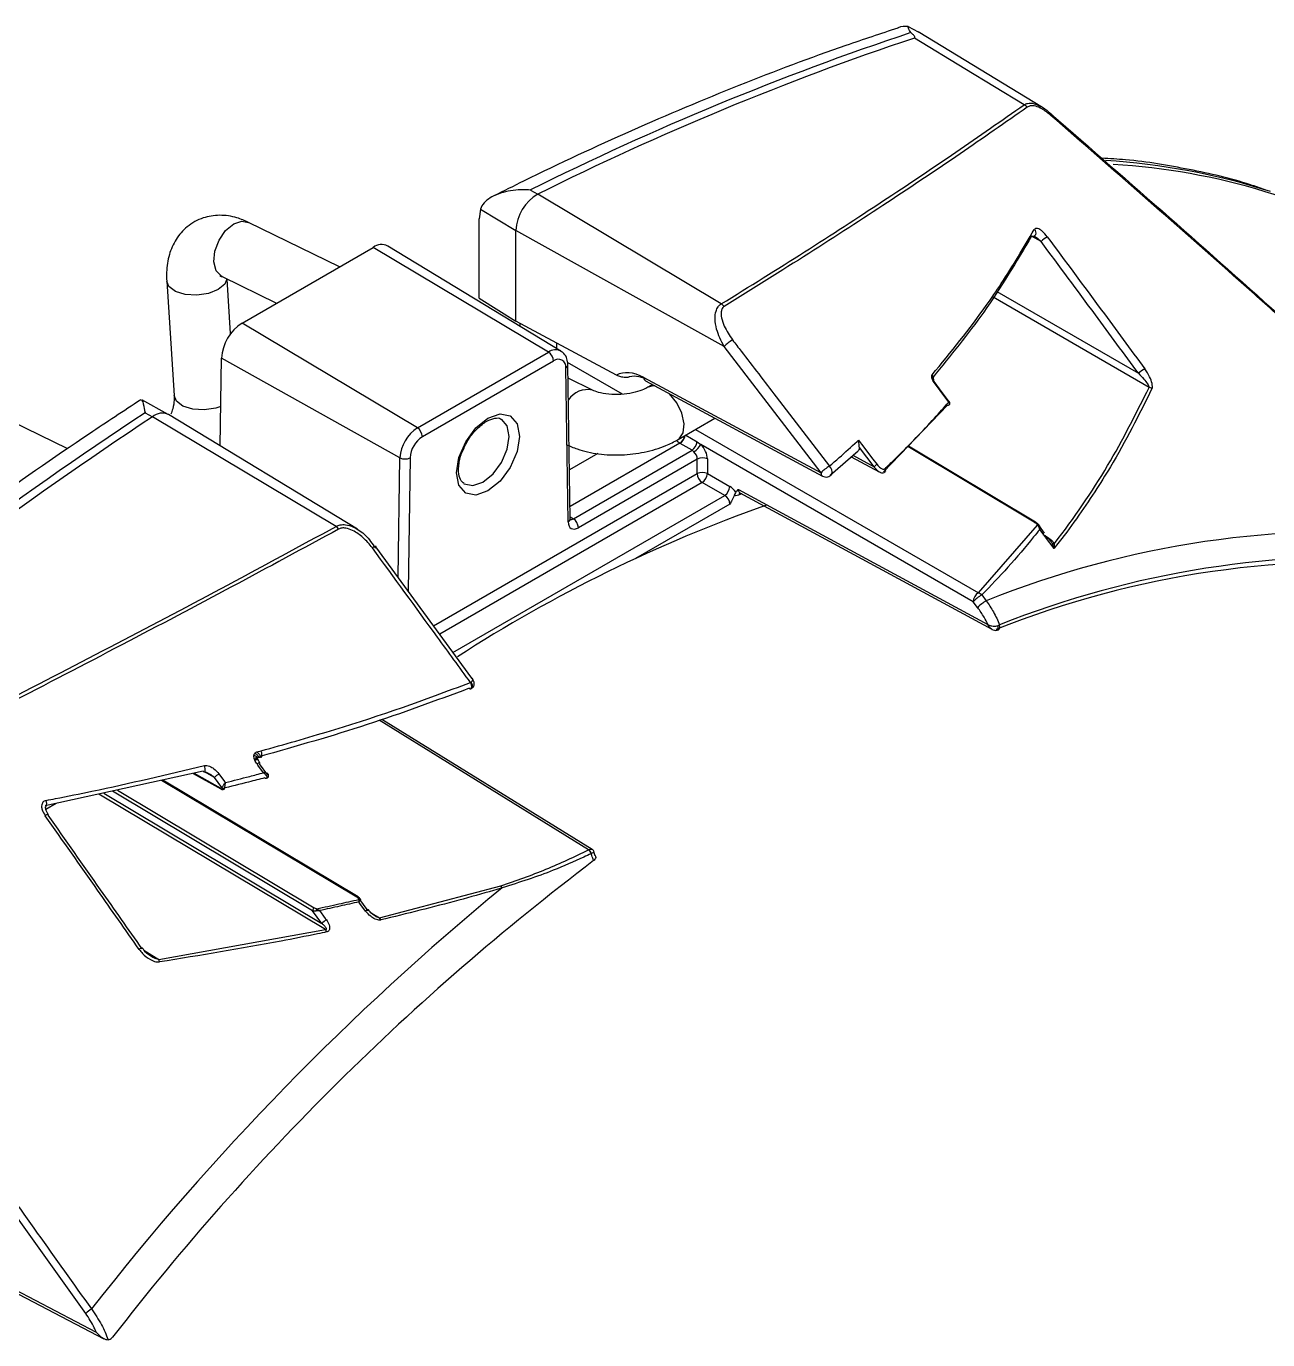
# Model space of a CAD drawing. Extents: x 7 to 135, y 3 to 97.
# Drawn here: x 89.304 to 91.873, y 16.076 to 18.793 of the extents above; entities that cross this region are included whole.
import ezdxf

# ---------------------------------------------------------------- set-up
doc = ezdxf.new("R2010")
doc.units = 0
doc.header["$MEASUREMENT"] = 0
doc.layers.add('OBJECT', color=7, linetype='CONTINUOUS')

msp = doc.modelspace()

# ---------------------------------------------------------------- linework, layer by layer
at = {"layer": 'OBJECT'}
for p, q in [((91.1288, 18.7926), (91.1494, 18.7817)), ((91.4068, 18.6252), (91.1494, 18.7817)), ((90.3473, 18.4542), (90.3626, 18.4457)), ((90.7421, 18.2185), (90.3626, 18.4457)), ((90.2435, 18.4147), (90.2408, 18.3946)), ((90.2408, 18.2302), (90.2408, 18.3946)), ((90.2435, 18.4147), (90.3172, 18.3706)), ((89.9521, 18.2955), (89.7637, 18.3873)), ((90.3172, 18.1829), (90.3172, 18.3706)), ((90.7481, 18.1304), (90.3172, 18.3706)), ((91.4042, 18.3477), (91.3842, 18.3585)), ((89.7502, 18.1789), (90.0215, 18.3356)), ((90.3844, 18.1187), (90.0215, 18.3356)), ((90.4103, 18.1211), (90.0519, 18.3383)), ((89.5943, 18.2656), (89.6097, 18.0288)), ((89.709, 18.275), (89.8215, 18.2201)), ((89.7266, 18.1571), (89.7193, 18.2699)), ((91.6278, 18.046), (91.3047, 18.2325)), ((91.3122, 18.2445), (91.6057, 18.075)), ((90.2408, 18.2302), (90.3172, 18.1829)), ((90.1131, 17.9621), (89.7502, 18.1789)), ((90.525, 18.0712), (90.3172, 18.1829)), ((90.3256, 18.1724), (90.3256, 18.1784)), ((90.402, 18.1261), (90.402, 18.1373)), ((90.9486, 17.8692), (90.7481, 18.1304)), ((89.7051, 17.9248), (89.7078, 18.1063)), ((90.077, 17.9003), (89.7078, 18.1063)), ((90.1131, 17.9621), (90.3844, 18.1187)), ((90.3948, 18.1005), (90.1235, 17.9439)), ((90.5378, 18.0319), (90.4239, 18.0977)), ((90.4252, 17.7676), (90.4203, 18.0863)), ((90.4296, 17.7739), (90.4247, 18.0926)), ((90.4758, 18.0402), (90.4251, 18.0649)), ((90.5821, 18.0663), (90.9486, 17.8692)), ((90.5854, 18.0593), (90.9519, 17.8622)), ((90.5997, 18.0516), (90.5901, 18.0461)), ((89.3893, 17.9186), (89.1521, 18.0342)), ((89.5973, 17.9901), (89.5425, 18.0202)), ((89.5494, 17.9936), (89.5647, 17.9851)), ((89.9892, 17.7526), (89.598, 17.9897)), ((91.2103, 18.0089), (91.0782, 17.8709)), ((89.9451, 17.7584), (89.5647, 17.9851)), ((90.6526, 17.9378), (90.7291, 17.982)), ((90.6685, 17.947), (90.6922, 17.9333)), ((90.689, 17.9588), (91.2742, 17.621)), ((90.6922, 17.9333), (90.6999, 17.9281)), ((90.4864, 17.9089), (90.428, 17.8752)), ((90.6564, 17.9303), (90.4292, 17.7992)), ((90.436, 17.774), (90.6816, 17.9158)), ((90.6568, 17.9301), (90.6564, 17.9303)), ((90.6816, 17.9158), (90.6568, 17.9301)), ((90.6855, 17.9128), (90.6816, 17.9158)), ((91.2636, 17.6026), (90.6999, 17.9281)), ((90.9672, 17.8646), (91.0256, 17.9149)), ((91.0146, 17.9054), (91.0587, 17.8817)), ((91.0587, 17.8817), (91.0279, 17.9219)), ((91.3897, 17.7672), (91.1284, 17.9233)), ((91.3922, 17.7674), (91.1295, 17.9244)), ((90.0733, 17.6534), (90.077, 17.9003)), ((90.0981, 17.9002), (90.0939, 17.6251)), ((90.6923, 17.8977), (90.4464, 17.7557)), ((90.6923, 17.8675), (90.6923, 17.8977)), ((90.7134, 17.8978), (90.7134, 17.8676)), ((91.0109, 17.9022), (91.069, 17.871)), ((90.1468, 17.5526), (90.6923, 17.8675)), ((90.7134, 17.8676), (90.7598, 17.8408)), ((90.7028, 17.8493), (90.1593, 17.5355)), ((90.7492, 17.8225), (90.7028, 17.8493)), ((90.7849, 17.8254), (90.7781, 17.8228)), ((90.7807, 17.8276), (91.3021, 17.5456)), ((90.1868, 17.4978), (90.7492, 17.8225)), ((90.76, 17.8044), (90.5649, 17.6918)), ((90.4295, 17.778), (90.436, 17.774)), ((91.2742, 17.621), (91.3969, 17.7606)), ((91.4114, 17.7447), (91.3995, 17.7608)), ((90.2259, 17.4441), (90.0274, 17.7163)), ((91.4086, 17.7414), (91.4163, 17.7368)), ((91.2813, 17.6165), (91.2905, 17.6045)), ((91.2728, 17.5906), (91.2636, 17.6026)), ((91.3152, 17.5535), (91.3181, 17.5547)), ((90.223, 17.4358), (90.2242, 17.4364)), ((90.4676, 17.0893), (90.0342, 17.3573)), ((90.4747, 17.0903), (90.0397, 17.3592)), ((89.7822, 17.2809), (89.7782, 17.2798)), ((89.7811, 17.2918), (89.7896, 17.2941)), ((89.786, 17.2674), (89.8032, 17.2441)), ((89.6701, 17.2519), (89.343, 17.1802)), ((89.9879, 16.9916), (89.5838, 17.233)), ((89.9904, 16.9918), (89.586, 17.2334)), ((89.6488, 17.2472), (89.7061, 17.2153)), ((89.651, 17.2477), (89.705, 17.2176)), ((89.6702, 17.2517), (89.67, 17.2519)), ((89.6931, 17.2389), (89.6725, 17.2504)), ((89.7085, 17.2181), (89.6931, 17.2389)), ((89.9233, 16.9242), (89.4541, 17.2046)), ((89.4642, 17.2068), (89.9155, 16.9371)), ((89.8962, 16.9634), (89.4822, 17.2107)), ((89.4923, 17.2129), (89.8998, 16.9695)), ((89.3656, 17.1852), (89.3443, 17.1729)), ((90.4674, 17.0892), (90.4676, 17.0893)), ((90.4734, 17.0817), (90.4728, 17.0814)), ((90.4808, 17.0772), (90.4782, 17.085)), ((90.4787, 17.0851), (90.4788, 17.0851)), ((90.035, 16.9489), (90.286, 17.0149)), ((89.9913, 16.9896), (90.0108, 16.9633)), ((89.9155, 16.9371), (89.8962, 16.9634)), ((90.0163, 16.96), (90.035, 16.9489)), ((89.5781, 16.8627), (89.9233, 16.9242)), ((89.5472, 16.8818), (89.5781, 16.8627)), ((89.4269, 16.1305), (89.1112, 16.5708)), ((88.9517, 16.3457), (89.4642, 16.0779))]:
    msp.add_line(p, q, dxfattribs=at)
at = {"layer": 'OBJECT', "flags": 128}
for points in [[(91.3688, 18.6306), (91.2462, 18.7051), (91.1419, 18.7686)], [(91.4246, 18.6117), (91.4249, 18.6116), (91.4252, 18.6115), (91.4253, 18.6112), (91.4254, 18.6108), (91.4253, 18.6104), (91.4252, 18.6098), (91.4249, 18.6091), (91.4246, 18.6083)], [(89.709, 18.275), (89.7075, 18.2757), (89.6968, 18.2873), (89.6921, 18.3056), (89.6942, 18.3278), (89.7027, 18.3505), (89.7163, 18.3702), (89.7329, 18.384), (89.7501, 18.3897), (89.7637, 18.3873)], [(89.7008, 18.2482), (89.6805, 18.24), (89.6566, 18.2364), (89.6327, 18.2378), (89.6125, 18.2441), (89.599, 18.2543), (89.5943, 18.2656)], [(89.7189, 18.2701), (89.7143, 18.2596), (89.7008, 18.2482)], [(90.6049, 18.0488), (90.6013, 18.049), (90.5905, 18.0463)], [(91.2128, 18.0156), (91.2069, 18.0235), (91.1811, 18.0584)], [(91.182, 18.0578), (91.1986, 18.0355), (91.2138, 18.0151)], [(89.7063, 18.0066), (89.6958, 18.0032), (89.672, 17.9996), (89.6481, 18.001), (89.6279, 18.0073), (89.6144, 18.0175), (89.6097, 18.0288)], [(90.6526, 17.9378), (90.6549, 17.9394), (90.6634, 17.9519), (90.6654, 17.9705), (90.6607, 17.9923), (90.6501, 18.0141), (90.635, 18.0326), (90.635, 18.0326)], [(90.194, 17.8693), (90.1989, 17.901), (90.2131, 17.9336), (90.2342, 17.9622), (90.2592, 17.9823), (90.2842, 17.991), (90.3053, 17.9869), (90.3195, 17.9706), (90.3244, 17.9446), (90.3195, 17.913), (90.3053, 17.8804), (90.2842, 17.8518), (90.2592, 17.8317), (90.2342, 17.823), (90.2131, 17.8271), (90.1989, 17.8434), (90.194, 17.8693)], [(90.2094, 17.8466), (90.2102, 17.8461), (90.2279, 17.8427), (90.2488, 17.8499), (90.2697, 17.8668), (90.2874, 17.8907), (90.2992, 17.918), (90.3034, 17.9445), (90.2992, 17.9663), (90.2874, 17.9799), (90.2871, 17.9801)], [(91.0261, 17.9366), (91.0321, 17.9287), (91.0561, 17.8974), (91.0646, 17.8864)], [(90.9688, 17.864), (90.9693, 17.8645), (90.971, 17.8674), (90.9715, 17.871), (90.9707, 17.8751), (90.9688, 17.8792), (90.966, 17.883)], [(91.0815, 17.8713), (91.0816, 17.8714), (91.0822, 17.8724), (91.0824, 17.8736), (91.0821, 17.8749), (91.0815, 17.8763), (91.0805, 17.8775)], [(90.7775, 17.8345), (91.0411, 17.6919), (91.2941, 17.5551)], [(91.3922, 17.7675), (91.3922, 17.7674), (91.3922, 17.7674)], [(91.4309, 17.7125), (91.4132, 17.7363), (91.4124, 17.7373), (91.4013, 17.7522)], [(90.0276, 17.7164), (90.0275, 17.7165), (90.0269, 17.7167), (90.0258, 17.7166), (90.0243, 17.716), (90.0223, 17.7151), (90.0201, 17.7138)], [(91.312, 17.5436), (91.313, 17.544), (91.314, 17.545), (91.3147, 17.5466), (91.3152, 17.5486), (91.3154, 17.551), (91.3152, 17.5535)], [(91.3149, 17.5444), (91.3156, 17.5447), (91.317, 17.5459), (91.3179, 17.5477), (91.3185, 17.5498), (91.3185, 17.5522), (91.3181, 17.5547)], [(90.2236, 17.4224), (90.2245, 17.4231), (90.2253, 17.4248), (90.2255, 17.4271), (90.2252, 17.4299), (90.2243, 17.4329), (90.223, 17.4358)], [(90.2252, 17.4231), (90.2261, 17.4238), (90.227, 17.4256), (90.2273, 17.428), (90.2269, 17.4308), (90.2258, 17.4337), (90.2242, 17.4364)], [(89.6723, 17.2504), (89.6731, 17.251), (89.6736, 17.2526), (89.6738, 17.2548), (89.6736, 17.2576), (89.673, 17.2606), (89.6722, 17.2635)], [(89.787, 17.2693), (89.7869, 17.2693), (89.7864, 17.2694), (89.7856, 17.2692), (89.7844, 17.2687), (89.7829, 17.2679), (89.7813, 17.2669)], [(89.7946, 17.2488), (89.7829, 17.2647), (89.7813, 17.2669)], [(89.6701, 17.2519), (89.6712, 17.2507), (89.6723, 17.2504), (89.6723, 17.2504)], [(89.7024, 17.2465), (89.7142, 17.2306), (89.7157, 17.2285)], [(90.006, 16.9627), (89.9942, 16.9786), (89.9919, 16.9817)], [(89.9108, 16.9635), (89.9225, 16.9476), (89.9247, 16.9446)], [(90.0117, 16.9651), (90.0117, 16.9652), (90.0112, 16.9653), (90.0103, 16.965), (90.0091, 16.9645), (90.0076, 16.9637), (90.006, 16.9627)], [(88.9554, 16.3492), (89.1948, 16.2242), (89.4482, 16.0918)]]:
    msp.add_lwpolyline(points, dxfattribs=at)
at = {"layer": 'OBJECT'}
for centre, radius, start, end in [((93.0364, 13.0656), 6.0224, 108.40731, 116.52065), ((93.0549, 13.05), 6.0301, 108.49601, 116.51728), ((91.3623, 18.6148), 0.017, 39.0484, 67.6566), ((91.4509, 17.118), 1.3999, 72.2102, 86.4521), ((91.4797, 17.1827), 1.3261, 59.1534, 86.8165), ((90.4082, 18.3669), 0.0911, 120.039, 177.6262), ((91.3855, 18.3655), 0.00823, 334.7255, 55.8112), ((90.0389, 18.3127), 0.0287, 63.0732, 127.2866), ((91.3863, 18.3664), 0.00793, 255.6265, 326.4048), ((91.4444, 18.307), 0.0572, 118.5401, 134.6327), ((90.7335, 18.202), 0.0186, 38.0559, 62.4177), ((89.8001, 18.1011), 0.0924, 122.6523, 176.7703), ((90.3992, 18.0992), 0.0245, 64.09, 127.1859), ((90.8036, 18.0782), 0.0762, 120.0898, 136.7631), ((90.3718, 18.0994), 0.0231, 2.6523, 56.7703), ((90.4048, 18.0884), 0.0157, 352.2843, 129.4368), ((90.4173, 18.093), 0.0074, 293.8875, 356.8001), ((91.6463, 18.0335), 0.0581, 118.4519, 134.3761), ((90.4654, 17.9939), 0.0475, 78.0624, 146.396), ((90.5894, 18.0654), 0.00731, 173.4853, 237.3279), ((91.1821, 18.0572), 0.00161, 76.7529, 131.3043), ((91.1814, 18.0588), 0.00114, 304.8114, 359.7409), ((91.6256, 18.0335), 0.0126, 50.5425, 80.1856), ((91.2139, 18.0143), 0.00169, 78.8024, 130.3687), ((91.2102, 18.012), 0.00445, 329.0425, 53.8677), ((91.2102, 18.013), 0.005, 0, 36.5959), ((94.6021, 10.3527), 9.1603, 123.47549, 129.60867), ((89.5848, 17.9623), 0.0304, 64.174, 131.534), ((91.2115, 18.0122), 0.00348, 249.5794, 316.1725), ((91.2102, 18.013), 0.005, 319.2094, 0), ((94.6127, 10.3507), 9.1523, 123.47363, 129.54599), ((90.1556, 17.8959), 0.0786, 122.6523, 176.7703), ((90.1005, 17.9428), 0.0231, 2.6523, 56.7703), ((90.1535, 17.8971), 0.0555, 122.6523, 176.7703), ((90.6428, 17.9505), 0.0243, 303.9065, 349.1753), ((90.6433, 17.9503), 0.0242, 303.8425, 350.4004), ((90.6683, 17.9358), 0.024, 303.6802, 354.1996), ((90.6645, 17.9469), 0.0401, 301.5656, 331.9135), ((90.0877, 17.9213), 0.0235, 243.0947, 296.3127), ((90.703, 17.8772), 0.0231, 63.2338, 117.3435), ((91.0042, 17.8169), 0.0763, 120.0361, 136.7268), ((91.0773, 17.8641), 0.0257, 119.8183, 136.561), ((90.703, 17.847), 0.0231, 63.2338, 117.3435), ((90.7154, 17.8686), 0.0231, 182.6523, 236.7703), ((90.6896, 17.8691), 0.0238, 303.5222, 356.4778), ((90.9558, 17.8684), 0.00731, 173.4853, 237.3279), ((90.959, 17.8754), 0.015, 241.7344, 310.6002), ((90.736, 17.8423), 0.0238, 303.5222, 356.4778), ((90.7848, 17.8223), 0.00668, 127.571, 175.5247), ((91.8467, 14.9309), 3.0441, 109.3993, 122.8383), ((90.4222, 17.7743), 0.0074, 293.8883, 356.7912), ((90.4233, 17.7547), 0.0231, 2.6523, 56.7703), ((89.931, 17.74), 0.0231, 33.7277, 52.5009), ((92.0345, 15.7517), 1.9965, 84.9111, 111.8773), ((91.3912, 17.7651), 0.00253, 67.9944, 125.6279), ((91.3978, 17.7564), 0.00431, 47.9279, 102.7215), ((91.4303, 17.7269), 0.00468, 230.5734, 279.5144), ((92.0532, 15.7083), 1.9874, 86.1451, 111.7101), ((92.0369, 15.7271), 1.9577, 84.5511, 111.7882), ((91.2873, 17.6012), 0.0238, 123.5222, 176.4778), ((91.3196, 17.5494), 0.0773, 119.7246, 136.48), ((91.2675, 17.6025), 0.0196, 45.5091, 70.2526), ((91.3289, 17.5373), 0.0773, 119.7213, 136.477), ((90.2226, 17.4256), 0.00335, 219.6634, 286.0289), ((89.7847, 17.2693), 0.00232, 305.0603, 358.3779), ((89.7289, 17.2042), 0.0498, 122.0313, 135.8417), ((89.7076, 17.2174), 0.00253, 174.7711, 235.7074), ((89.7131, 17.2222), 0.00617, 221.9502, 276.9083), ((89.3306, 17.185), 0.0155, 335.883, 24.7599), ((89.3497, 17.1528), 0.00985, 92.5051, 133.8312), ((89.3472, 17.1626), 0.00207, 301.4623, 359.2452), ((93.6926, 12.8248), 5.3226, 127.1539, 142.2797), ((90.4573, 17.0763), 0.0163, 18.0101, 51.9246), ((90.4588, 17.0764), 0.0156, 19.9195, 55.7377), ((93.8007, 12.7328), 5.5348, 129.3863, 142.0109), ((90.2735, 17.0045), 0.0162, 21.9134, 39.5837), ((89.9893, 16.9895), 0.00251, 66.4663, 125.7716), ((89.9911, 16.9807), 0.00607, 53.0868, 84.8805), ((89.904, 16.9629), 0.0078, 122.4792, 176.3612), ((89.9167, 16.961), 0.0135, 151.3305, 170.0248), ((89.9514, 16.9021), 0.0502, 122.1124, 135.6963), ((90.0194, 16.9387), 0.0186, 17.3503, 33.0716), ((89.9061, 16.9141), 0.02, 15.5744, 30.4045), ((89.5443, 16.8759), 0.01, 92.6127, 133.9748), ((89.5545, 16.8527), 0.0256, 10.9871, 23.085), ((89.4936, 16.057), 0.0992, 123.708, 132.2321)]:
    msp.add_arc(centre, radius, start, end, dxfattribs=at)
for centre, major_axis, ratio, start_param, end_param in [((90.5836, 17.9699), (-0.0601, 0.1004), 0.587369, 5.506285, 6.25826), ((90.594, 17.9761), (-0.0526, 0.0874), 0.588821, 5.504903, 6.082642), ((90.6814, 17.9036), (-0.0079, 0.0128), 0.597161, 3.908363, 5.095347), ((90.6918, 17.9099), (-0.0154, 0.0257), 0.587369, 3.918035, 5.10502), ((90.7594, 17.8166), (-0.0154, 0.0257), 0.587369, 4.850925, 5.471378), ((90.749, 17.8103), (-0.0079, 0.0128), 0.597161, 3.908363, 5.461706), ((90.4358, 17.7864), (0.0071, 0.0132), 0.576691, 3.095023, 3.909497), ((90.4464, 17.7802), (0.015, 0.026), 0.577209, 2.373711, 3.926755)]:
    msp.add_ellipse(centre, major_axis=major_axis, ratio=ratio, start_param=start_param, end_param=end_param, dxfattribs=at)
for points, knots in [([(91.1075, 18.7893), (91.0718, 18.7774), (90.9626, 18.7411), (90.779, 18.6721), (90.5564, 18.5785), (90.3869, 18.4997), (90.2918, 18.4522), (90.2713, 18.4419)], [0, 0, 0, 0, 0.1295586, 0.395318, 0.6611223, 0.9269732, 1, 1, 1, 1]), ([(91.1288, 18.7926), (91.1218, 18.7928), (91.1145, 18.7929), (91.1077, 18.7894), (91.1075, 18.7893)], [0, 0, 0, 0, 0.968472, 1, 1, 1, 1]), ([(91.1348, 18.7798), (91.1336, 18.7813), (91.1294, 18.787), (91.1291, 18.7902), (91.1288, 18.7926)], [0, 0, 0, 0, 0.260239, 1, 1, 1, 1]), ([(91.1419, 18.7686), (91.1421, 18.7687), (91.1427, 18.769), (91.1431, 18.7698), (91.1424, 18.7723), (91.1392, 18.7757), (91.1361, 18.7786), (91.1348, 18.7798)], [0, 0, 0, 0, 0.0497, 0.113601, 0.235309, 0.68256, 1, 1, 1, 1]), ([(90.7421, 18.2185), (90.8003, 18.2546), (90.9168, 18.327), (91.078, 18.4317), (91.2303, 18.5337), (91.3226, 18.5982), (91.3688, 18.6306)], [0, 0, 0, 0, 0.2480272, 0.4968735, 0.7480737, 1, 1, 1, 1]), ([(91.3755, 18.6255), (91.33, 18.5937), (91.2387, 18.53), (91.0873, 18.4287), (90.9253, 18.3235), (90.8073, 18.2502), (90.7481, 18.2134)], [0, 0, 0, 0, 0.248165, 0.497007, 0.748088, 1, 1, 1, 1]), ([(91.3688, 18.6306), (91.3712, 18.6317), (91.3771, 18.6345), (91.3888, 18.634), (91.398, 18.6296), (91.4022, 18.6276)], [0, 0, 0, 0, 0.2643135, 0.6581118, 1, 1, 1, 1]), ([(91.4246, 18.6083), (91.4182, 18.6134), (91.4078, 18.6217), (91.3927, 18.6282), (91.3821, 18.6291), (91.3774, 18.6266), (91.3755, 18.6255)], [0, 0, 0, 0, 0.3652862, 0.6014766, 0.8396457, 1, 1, 1, 1]), ([(91.4022, 18.6276), (91.4027, 18.6274), (91.4103, 18.6244), (91.4177, 18.6178), (91.4246, 18.6117)], [0, 0, 0, 0, 0.066012, 1, 1, 1, 1]), ([(91.4246, 18.6117), (91.5065, 18.5402), (91.6706, 18.3973), (91.831, 18.2545), (91.9113, 18.183)], [0, 0, 0, 0, 0.499672, 1, 1, 1, 1]), ([(91.9104, 18.1812), (91.9032, 18.1876), (91.8672, 18.2198), (91.7071, 18.3621), (91.5511, 18.4981), (91.4246, 18.6083)], [0, 0, 0, 0, 0.04519, 0.225953, 1, 1, 1, 1]), ([(91.8678, 18.4544), (91.8577, 18.4581), (91.8071, 18.4763), (91.7107, 18.4974), (91.608, 18.5156), (91.5461, 18.519), (91.5296, 18.5199)], [0, 0, 0, 0, 0.095899, 0.477703, 0.860508, 1, 1, 1, 1]), ([(90.3473, 18.4542), (90.3472, 18.4542), (90.3424, 18.4546), (90.3231, 18.4554), (90.2936, 18.4518), (90.2662, 18.4405), (90.2499, 18.4278), (90.2456, 18.419), (90.2435, 18.4147)], [0, 0, 0, 0, 0.002907, 0.11286, 0.447746, 0.691467, 0.845243, 1, 1, 1, 1]), ([(89.7637, 18.3873), (89.7558, 18.3907), (89.7365, 18.3991), (89.7043, 18.4036), (89.6681, 18.3981), (89.636, 18.3804), (89.6123, 18.353), (89.5982, 18.3204), (89.5935, 18.2906), (89.5941, 18.2718), (89.5943, 18.2656)], [0, 0, 0, 0, 0.098539, 0.239796, 0.373706, 0.520386, 0.656742, 0.790405, 0.931329, 1, 1, 1, 1]), ([(91.1783, 18.0716), (91.2172, 18.1192), (91.2681, 18.1815), (91.3368, 18.2822), (91.368, 18.3349), (91.3901, 18.3723)], [0, 0, 0, 0, 0.4848958, 0.6347554, 1, 1, 1, 1]), ([(91.417, 18.3573), (91.4136, 18.3615), (91.4089, 18.3673), (91.4016, 18.3727), (91.3973, 18.3747), (91.3939, 18.375), (91.3915, 18.3742), (91.3906, 18.3729), (91.3901, 18.3723)], [0, 0, 0, 0, 0.411854, 0.557491, 0.704336, 0.805252, 0.90638, 1, 1, 1, 1]), ([(91.3844, 18.3587), (91.3531, 18.306), (91.2942, 18.2068), (91.2167, 18.1117), (91.1804, 18.0671)], [0, 0, 0, 0, 0.531292, 1, 1, 1, 1]), ([(91.3898, 18.3589), (91.3914, 18.3579), (91.3968, 18.3547), (91.4011, 18.3506), (91.4042, 18.3477)], [0, 0, 0, 0, 0.298267, 1, 1, 1, 1]), ([(91.6057, 18.075), (91.576, 18.1153), (91.5089, 18.2063), (91.4416, 18.2971), (91.4042, 18.3477)], [0, 0, 0, 0, 0.442708, 1, 1, 1, 1]), ([(91.417, 18.3573), (91.4545, 18.3067), (91.5218, 18.2158), (91.5889, 18.1249), (91.6187, 18.0846)], [0, 0, 0, 0, 0.55729, 1, 1, 1, 1]), ([(89.7043, 18.2767), (89.7044, 18.2768), (89.7046, 18.2768), (89.7078, 18.2754), (89.709, 18.275)], [0, 0, 0, 0, 0.651722, 1, 1, 1, 1]), ([(90.7481, 18.1304), (90.7421, 18.1422), (90.7324, 18.1609), (90.7286, 18.1866), (90.7303, 18.2023), (90.7348, 18.2122), (90.7391, 18.2166), (90.7417, 18.2182), (90.7421, 18.2185)], [0, 0, 0, 0, 0.375732, 0.599032, 0.773707, 0.885927, 0.981623, 1, 1, 1, 1]), ([(90.7481, 18.2134), (90.7478, 18.2133), (90.7461, 18.2121), (90.7434, 18.2087), (90.7413, 18.2008), (90.7425, 18.1884), (90.7491, 18.1682), (90.7591, 18.1535), (90.7654, 18.1441)], [0, 0, 0, 0, 0.015768, 0.099356, 0.202462, 0.373329, 0.60308, 1, 1, 1, 1]), ([(90.7654, 18.1441), (90.7714, 18.1363), (90.8015, 18.0971), (90.8684, 18.0101), (90.9292, 17.9309), (90.966, 17.883)], [0, 0, 0, 0, 0.089984, 0.449922, 1, 1, 1, 1]), ([(90.4247, 18.0926), (90.4243, 18.0968), (90.4235, 18.1053), (90.4181, 18.1157), (90.412, 18.1194), (90.4096, 18.1209)], [0, 0, 0, 0, 0.363624, 0.746006, 1, 1, 1, 1]), ([(90.5527, 18.068), (90.552, 18.0676), (90.5502, 18.0668), (90.546, 18.0662), (90.5396, 18.0664), (90.5319, 18.068), (90.5272, 18.0702), (90.525, 18.0712)], [0, 0, 0, 0, 0.096809, 0.218441, 0.408551, 0.721244, 1, 1, 1, 1]), ([(91.1811, 18.0584), (91.1803, 18.0596), (91.1788, 18.062), (91.1777, 18.0666), (91.178, 18.0697), (91.1783, 18.0716), (91.1783, 18.0716)], [0, 0, 0, 0, 0.265081, 0.529122, 0.992289, 1, 1, 1, 1]), ([(91.1805, 18.0632), (91.1805, 18.0634), (91.1799, 18.0663), (91.1793, 18.0692), (91.1783, 18.0716), (91.1783, 18.0716)], [0, 0, 0, 0, 0.080476, 0.984598, 1, 1, 1, 1]), ([(91.1783, 18.0716), (91.1786, 18.0712), (91.1794, 18.0698), (91.1805, 18.0673), (91.1811, 18.0643), (91.1813, 18.0622), (91.1811, 18.0615), (91.181, 18.0615)], [0, 0, 0, 0, 0.134154, 0.421568, 0.699861, 0.981656, 1, 1, 1, 1]), ([(91.6057, 18.075), (91.6096, 18.0711), (91.6165, 18.064), (91.6232, 18.0552), (91.6268, 18.0494), (91.6275, 18.047), (91.6278, 18.046)], [0, 0, 0, 0, 0.4110802, 0.7361644, 0.8882812, 1, 1, 1, 1]), ([(91.6336, 18.0433), (91.6337, 18.0433), (91.6343, 18.0446), (91.6348, 18.0481), (91.6336, 18.0563), (91.6289, 18.069), (91.6223, 18.079), (91.6187, 18.0846)], [0, 0, 0, 0, 0.005801, 0.131632, 0.290309, 0.607042, 1, 1, 1, 1]), ([(90.5901, 18.0461), (90.5874, 18.0446), (90.5806, 18.041), (90.5638, 18.0354), (90.5406, 18.0313), (90.5149, 18.0308), (90.4927, 18.0339), (90.4806, 18.0379), (90.4766, 18.0398), (90.4758, 18.0402)], [0, 0, 0, 0, 0.104077, 0.260623, 0.435397, 0.622557, 0.81042, 0.960638, 1, 1, 1, 1]), ([(91.1825, 18.0588), (91.1823, 18.0592), (91.1814, 18.0603), (91.1808, 18.0619), (91.1806, 18.0629), (91.1806, 18.0632)], [0, 0, 0, 0, 0.2513, 0.730433, 1, 1, 1, 1]), ([(91.6336, 18.0433), (91.6065, 17.989), (91.5705, 17.9172), (91.5027, 17.8096), (91.4629, 17.7534), (91.4326, 17.7148), (91.4309, 17.7125)], [0, 0, 0, 0, 0.48159, 0.63701, 0.978685, 1, 1, 1, 1]), ([(91.4311, 17.7222), (91.4314, 17.7226), (91.4724, 17.7755), (91.5456, 17.882), (91.6006, 17.9918), (91.6278, 18.046)], [0, 0, 0, 0, 0.003307, 0.507658, 1, 1, 1, 1]), ([(89.5404, 18.0201), (89.5051, 17.9969), (89.3953, 17.9248), (89.2116, 17.7965), (88.9901, 17.6319), (88.8232, 17.5003), (88.7303, 17.4237), (88.7103, 17.4072)], [0, 0, 0, 0, 0.126495, 0.39327, 0.660028, 0.926759, 1, 1, 1, 1]), ([(89.542, 18.0191), (89.5426, 18.019), (89.5448, 18.0185), (89.547, 18.0072), (89.5489, 17.9966), (89.5494, 17.9937), (89.5494, 17.9936)], [0, 0, 0, 0, 0.216832, 0.802593, 0.994915, 1, 1, 1, 1]), ([(89.6097, 18.0288), (89.6097, 18.0258), (89.6099, 18.0181), (89.6081, 18.0045), (89.6042, 17.9944), (89.6029, 17.9907)], [0, 0, 0, 0, 0.2921883, 0.7458942, 1, 1, 1, 1]), ([(91.0805, 17.8775), (91.0822, 17.8792), (91.0909, 17.8873), (91.1266, 17.9218), (91.1694, 17.9661), (91.2031, 18.0045), (91.2128, 18.0156)], [0, 0, 0, 0, 0.036339, 0.181698, 0.763315, 1, 1, 1, 1]), ([(90.2084, 17.9173), (90.2118, 17.9246), (90.2193, 17.9408), (90.237, 17.9618), (90.2567, 17.9772), (90.2743, 17.9829), (90.2833, 17.983), (90.2862, 17.9801), (90.2868, 17.9795)], [0, 0, 0, 0, 0.167273, 0.37095, 0.571801, 0.765669, 0.957764, 1, 1, 1, 1]), ([(90.421, 17.9279), (90.4285, 17.9246), (90.4492, 17.9155), (90.4878, 17.9072), (90.5356, 17.905), (90.5836, 17.911), (90.6232, 17.9225), (90.6444, 17.9336), (90.6526, 17.9378)], [0, 0, 0, 0, 0.109563, 0.302066, 0.493455, 0.684677, 0.879056, 1, 1, 1, 1]), ([(90.6564, 17.9303), (90.6559, 17.9306), (90.654, 17.9317), (90.6522, 17.9333), (90.6509, 17.9344)], [0, 0, 0, 0, 0.2841899, 1, 1, 1, 1]), ([(90.966, 17.883), (90.9727, 17.8888), (90.9922, 17.9056), (91.0121, 17.9236), (91.0251, 17.9356), (91.0261, 17.9366)], [0, 0, 0, 0, 0.330681, 0.948329, 1, 1, 1, 1]), ([(91.0279, 17.9219), (91.0279, 17.9227), (91.0278, 17.9247), (91.0275, 17.929), (91.027, 17.9331), (91.0263, 17.9358), (91.0261, 17.9365), (91.0261, 17.9366)], [0, 0, 0, 0, 0.1651139, 0.4202127, 0.828963, 0.9898812, 1, 1, 1, 1]), ([(90.1984, 17.8755), (90.1986, 17.8796), (90.1993, 17.8911), (90.2025, 17.9062), (90.2077, 17.9159), (90.2084, 17.9173)], [0, 0, 0, 0, 0.322253, 0.898622, 1, 1, 1, 1]), ([(91.0279, 17.9219), (91.0279, 17.9215), (91.028, 17.9196), (91.0275, 17.9169), (91.0262, 17.9155), (91.0256, 17.9148)], [0, 0, 0, 0, 0.154441, 0.60317, 1, 1, 1, 1]), ([(91.0695, 17.8708), (91.0694, 17.8708), (91.0682, 17.8713), (91.0649, 17.8738), (91.0614, 17.8775), (91.0593, 17.8808), (91.0587, 17.8817)], [0, 0, 0, 0, 0.024797, 0.269293, 0.792758, 1, 1, 1, 1]), ([(91.0646, 17.8864), (91.0667, 17.8839), (91.0695, 17.8806), (91.0739, 17.8778), (91.0763, 17.8768), (91.0785, 17.8765), (91.0798, 17.8769), (91.0803, 17.8774), (91.0805, 17.8775)], [0, 0, 0, 0, 0.460661, 0.606303, 0.752836, 0.854896, 0.957635, 1, 1, 1, 1]), ([(90.2097, 17.847), (90.2069, 17.8491), (90.2017, 17.8532), (90.1985, 17.8661), (90.1984, 17.8741), (90.1984, 17.8755)], [0, 0, 0, 0, 0.477715, 0.91224, 1, 1, 1, 1]), ([(91.0696, 17.8709), (91.0703, 17.8705), (91.0723, 17.8693), (91.0757, 17.8689), (91.0791, 17.8695), (91.0807, 17.8708), (91.0815, 17.8714)], [0, 0, 0, 0, 0.202635, 0.514013, 0.770731, 1, 1, 1, 1]), ([(90.7723, 17.8291), (90.7716, 17.8281), (90.7704, 17.8264), (90.7693, 17.8239), (90.7689, 17.8229)], [0, 0, 0, 0, 0.588215, 1, 1, 1, 1]), ([(90.7723, 17.8291), (90.7727, 17.8297), (90.7742, 17.8318), (90.7761, 17.8334), (90.7774, 17.8345), (90.7775, 17.8345)], [0, 0, 0, 0, 0.303505, 0.987753, 1, 1, 1, 1]), ([(90.7775, 17.8345), (90.7775, 17.8343), (90.7775, 17.8328), (90.7781, 17.8303), (90.7793, 17.8282), (90.7805, 17.8278), (90.7807, 17.8278)], [0, 0, 0, 0, 0.061819, 0.481653, 0.901458, 1, 1, 1, 1]), ([(90.7803, 17.8278), (90.7803, 17.8278), (90.78, 17.8277), (90.7804, 17.8277), (90.7807, 17.8276)], [0, 0, 0, 0, 0.100007, 1, 1, 1, 1]), ([(90.7689, 17.8229), (90.7675, 17.8193), (90.765, 17.813), (90.7615, 17.8071), (90.76, 17.8045), (90.76, 17.8044)], [0, 0, 0, 0, 0.566646, 0.992571, 1, 1, 1, 1]), ([(90.7781, 17.8228), (90.7762, 17.8223), (90.7734, 17.8216), (90.7705, 17.8221), (90.7694, 17.8227), (90.7689, 17.8229)], [0, 0, 0, 0, 0.568687, 0.810327, 1, 1, 1, 1]), ([(90.4298, 17.772), (90.4298, 17.772), (90.4297, 17.7721), (90.4296, 17.7734), (90.4296, 17.7739)], [0, 0, 0, 0, 0.565571, 1, 1, 1, 1]), ([(89.0174, 17.2731), (89.0973, 17.3137), (89.2575, 17.395), (89.4923, 17.5165), (89.723, 17.638), (89.871, 17.7182), (89.9451, 17.7584)], [0, 0, 0, 0, 0.248167, 0.49701, 0.74809, 1, 1, 1, 1]), ([(89.9502, 17.7528), (89.8772, 17.7132), (89.7309, 17.6339), (89.5013, 17.5129), (89.2653, 17.3905), (89.103, 17.3081), (89.0218, 17.2668)], [0, 0, 0, 0, 0.2480259, 0.4968712, 0.7480722, 1, 1, 1, 1]), ([(89.9451, 17.7584), (89.9478, 17.7596), (89.9538, 17.7623), (89.9664, 17.7623), (89.985, 17.7564), (90.0076, 17.7404), (90.0198, 17.7228), (90.0262, 17.7136)], [0, 0, 0, 0, 0.09666, 0.215018, 0.390635, 0.681275, 1, 1, 1, 1]), ([(90.0201, 17.7138), (90.0139, 17.7213), (90.0023, 17.7353), (89.9827, 17.7489), (89.9671, 17.7547), (89.9569, 17.7555), (89.9523, 17.7536), (89.9502, 17.7528)], [0, 0, 0, 0, 0.336923, 0.637045, 0.80818, 0.916141, 1, 1, 1, 1]), ([(91.4013, 17.7522), (91.3971, 17.747), (91.3761, 17.7206), (91.3373, 17.6749), (91.2996, 17.6356), (91.2813, 17.6165)], [0, 0, 0, 0, 0.1142962, 0.5715645, 1, 1, 1, 1]), ([(91.3969, 17.7606), (91.3965, 17.7612), (91.395, 17.7636), (91.392, 17.7657), (91.3897, 17.7672)], [0, 0, 0, 0, 0.237362, 1, 1, 1, 1]), ([(91.4012, 17.7587), (91.4011, 17.759), (91.4004, 17.7606), (91.3977, 17.7637), (91.3942, 17.766), (91.3921, 17.7673)], [0, 0, 0, 0, 0.057636, 0.427686, 1, 1, 1, 1]), ([(91.4013, 17.7522), (91.4013, 17.7523), (91.4013, 17.7524), (91.4012, 17.7526), (91.401, 17.7532), (91.4007, 17.754), (91.3995, 17.757), (91.3981, 17.7589), (91.3969, 17.7606)], [0, 0, 0, 0, 0.013232, 0.026563, 0.068475, 0.177479, 0.304852, 1, 1, 1, 1]), ([(91.4007, 17.7596), (91.4011, 17.7582), (91.4015, 17.7565), (91.4014, 17.7539), (91.4014, 17.7531), (91.4014, 17.7526), (91.4014, 17.7524), (91.4014, 17.7523), (91.4013, 17.7522)], [0, 0, 0, 0, 0.693044, 0.822555, 0.931456, 0.973388, 0.986764, 1, 1, 1, 1]), ([(91.4274, 17.7232), (91.4264, 17.7249), (91.423, 17.7306), (91.417, 17.7354), (91.4128, 17.7388)], [0, 0, 0, 0, 0.292893, 1, 1, 1, 1]), ([(91.4163, 17.7368), (91.4208, 17.7337), (91.4273, 17.7293), (91.4302, 17.7239), (91.4311, 17.7222)], [0, 0, 0, 0, 0.701201, 1, 1, 1, 1]), ([(91.4309, 17.7125), (91.4308, 17.7125), (91.43, 17.7165), (91.4287, 17.7199), (91.4274, 17.7232)], [0, 0, 0, 0, 0.0112803, 1, 1, 1, 1]), ([(91.4311, 17.7222), (91.4312, 17.7197), (91.4313, 17.7167), (91.4309, 17.7131), (91.4309, 17.7125), (91.4309, 17.7125)], [0, 0, 0, 0, 0.83412, 0.987439, 1, 1, 1, 1]), ([(90.223, 17.4358), (90.2002, 17.467), (90.1326, 17.5597), (90.065, 17.6524), (90.0201, 17.7138)], [0, 0, 0, 0, 0.33666, 1, 1, 1, 1]), ([(91.2941, 17.5551), (91.2916, 17.5602), (91.2855, 17.5727), (91.2775, 17.5839), (91.2728, 17.5906)], [0, 0, 0, 0, 0.412808, 1, 1, 1, 1]), ([(91.2905, 17.6045), (91.2958, 17.5969), (91.3067, 17.5812), (91.3142, 17.5638), (91.3181, 17.5547)], [0, 0, 0, 0, 0.483499, 1, 1, 1, 1]), ([(91.2941, 17.5551), (91.2941, 17.5551), (91.2947, 17.5548), (91.2956, 17.5544), (91.297, 17.5539), (91.299, 17.5532), (91.3027, 17.5524), (91.3075, 17.552), (91.3121, 17.5524), (91.3143, 17.5531), (91.3152, 17.5535)], [0, 0, 0, 0, 0.006906, 0.098979, 0.152661, 0.239562, 0.398915, 0.67688, 0.857224, 1, 1, 1, 1]), ([(91.3022, 17.5458), (91.3011, 17.5464), (91.299, 17.5476), (91.297, 17.5501), (91.2958, 17.5519), (91.2951, 17.553), (91.2947, 17.5538), (91.2945, 17.5542), (91.2944, 17.5545), (91.2943, 17.5547), (91.2942, 17.5549), (91.2942, 17.555), (91.2941, 17.5551), (91.2941, 17.5551)], [0, 0, 0, 0, 0.333144, 0.604373, 0.749521, 0.838257, 0.894766, 0.931316, 0.95511, 0.970642, 0.980795, 0.988391, 1, 1, 1, 1]), ([(91.302, 17.5458), (91.3021, 17.5456), (91.3038, 17.5445), (91.3071, 17.5437), (91.3105, 17.5431), (91.312, 17.5436), (91.312, 17.5437)], [0, 0, 0, 0, 0.055131, 0.570002, 0.981743, 1, 1, 1, 1]), ([(91.3114, 17.5435), (91.312, 17.5436), (91.3131, 17.5438), (91.3142, 17.5443), (91.3148, 17.5445)], [0, 0, 0, 0, 0.4548109, 1, 1, 1, 1]), ([(90.2242, 17.4364), (90.2245, 17.4366), (90.2254, 17.4372), (90.2265, 17.4381), (90.2277, 17.4399), (90.2279, 17.4422), (90.2265, 17.4436), (90.2259, 17.4442)], [0, 0, 0, 0, 0.100522, 0.212791, 0.376962, 0.755079, 1, 1, 1, 1]), ([(90.2252, 17.4232), (90.2261, 17.4238), (90.2282, 17.4252), (90.2301, 17.4283), (90.2309, 17.4315), (90.2309, 17.4345), (90.2302, 17.4375), (90.2287, 17.4408), (90.2273, 17.4429), (90.2264, 17.4441)], [0, 0, 0, 0, 0.137677, 0.298112, 0.423792, 0.542603, 0.656161, 0.806184, 1, 1, 1, 1]), ([(90.2201, 17.4234), (90.1505, 17.3976), (90.011, 17.3458), (89.862, 17.3035), (89.7873, 17.2823)], [0, 0, 0, 0, 0.4984, 1, 1, 1, 1]), ([(89.7896, 17.2941), (89.7926, 17.2949), (89.8198, 17.3024), (89.9431, 17.3373), (90.0856, 17.3832), (90.199, 17.4266), (90.223, 17.4358)], [0, 0, 0, 0, 0.020101, 0.181177, 0.826231, 1, 1, 1, 1]), ([(90.2231, 17.4222), (90.2236, 17.4223), (90.2243, 17.4226), (90.2249, 17.4231), (90.2251, 17.4232)], [0, 0, 0, 0, 0.63095, 1, 1, 1, 1]), ([(89.7747, 17.2847), (89.7749, 17.2855), (89.7752, 17.287), (89.7761, 17.2884), (89.7765, 17.289)], [0, 0, 0, 0, 0.505842, 1, 1, 1, 1]), ([(89.7765, 17.2751), (89.7759, 17.2767), (89.7747, 17.2798), (89.7747, 17.2831), (89.7747, 17.2847)], [0, 0, 0, 0, 0.497712, 1, 1, 1, 1]), ([(89.7747, 17.2847), (89.7755, 17.2845), (89.7773, 17.2841), (89.7795, 17.2831), (89.7814, 17.2819), (89.7824, 17.2806), (89.7822, 17.2793), (89.781, 17.2782), (89.7791, 17.2775), (89.7776, 17.2773), (89.7769, 17.2772)], [0, 0, 0, 0, 0.106963, 0.229514, 0.360442, 0.498389, 0.640223, 0.774691, 0.894917, 1, 1, 1, 1]), ([(89.7765, 17.289), (89.7772, 17.2896), (89.7785, 17.2909), (89.7802, 17.2915), (89.7811, 17.2918)], [0, 0, 0, 0, 0.502897, 1, 1, 1, 1]), ([(89.7765, 17.289), (89.7773, 17.2886), (89.7791, 17.2878), (89.7814, 17.2861), (89.7833, 17.2841), (89.7844, 17.2821), (89.784, 17.2806), (89.7826, 17.2797), (89.7805, 17.2795), (89.7789, 17.2797), (89.7782, 17.2798)], [0, 0, 0, 0, 0.103914, 0.227267, 0.368814, 0.517318, 0.660917, 0.791417, 0.90366, 1, 1, 1, 1]), ([(89.7811, 17.2918), (89.7817, 17.2912), (89.7833, 17.2899), (89.7853, 17.2875), (89.7869, 17.285), (89.7877, 17.2826), (89.7874, 17.2808), (89.7861, 17.2801), (89.7843, 17.2801), (89.7829, 17.2807), (89.7822, 17.2809)], [0, 0, 0, 0, 0.105357, 0.230381, 0.371105, 0.518038, 0.659799, 0.788682, 0.902053, 1, 1, 1, 1]), ([(89.3447, 17.1915), (89.3511, 17.1928), (89.3828, 17.1989), (89.4931, 17.2211), (89.595, 17.2453), (89.6722, 17.2635)], [0, 0, 0, 0, 0.057286, 0.286437, 1, 1, 1, 1]), ([(89.6722, 17.2635), (89.6739, 17.2637), (89.6775, 17.2641), (89.6844, 17.2618), (89.6935, 17.2567), (89.6991, 17.2503), (89.7024, 17.2465)], [0, 0, 0, 0, 0.1468326, 0.3079002, 0.5837184, 1, 1, 1, 1]), ([(89.7765, 17.2751), (89.7773, 17.2754), (89.7788, 17.2758), (89.7808, 17.2761), (89.7823, 17.2761), (89.7832, 17.2758), (89.7835, 17.2754), (89.7834, 17.2751), (89.7834, 17.275)], [0, 0, 0, 0, 0.190368, 0.380735, 0.571103, 0.761471, 0.951838, 1, 1, 1, 1]), ([(89.7813, 17.2669), (89.7795, 17.2695), (89.7777, 17.2722), (89.7765, 17.2751), (89.7765, 17.2751)], [0, 0, 0, 0, 0.992024, 1, 1, 1, 1]), ([(89.7873, 17.2695), (89.7861, 17.2709), (89.784, 17.2734), (89.7827, 17.277), (89.7823, 17.279), (89.7823, 17.2798), (89.7823, 17.28), (89.7823, 17.28)], [0, 0, 0, 0, 0.413331, 0.751238, 0.889535, 0.96128, 1, 1, 1, 1]), ([(89.6723, 17.2504), (89.6724, 17.2504), (89.6724, 17.2504), (89.6725, 17.2504), (89.6729, 17.2504), (89.6736, 17.2504), (89.6752, 17.2501), (89.6775, 17.2493), (89.6791, 17.2484), (89.6799, 17.2479)], [0, 0, 0, 0, 0.02987, 0.06444, 0.110749, 0.190061, 0.350881, 0.677437, 1, 1, 1, 1]), ([(89.6931, 17.2389), (89.6901, 17.2414), (89.6859, 17.2446), (89.6812, 17.2472), (89.6799, 17.2479)], [0, 0, 0, 0, 0.7397483, 1, 1, 1, 1]), ([(89.7085, 17.2181), (89.7088, 17.2186), (89.7095, 17.2196), (89.7109, 17.2216), (89.7127, 17.2242), (89.7142, 17.2263), (89.7151, 17.2275), (89.7154, 17.2279), (89.7155, 17.2282), (89.7156, 17.2283), (89.7156, 17.2283), (89.7157, 17.2284), (89.7157, 17.2284), (89.7157, 17.2285)], [0, 0, 0, 0, 0.177176, 0.378159, 0.602217, 0.860548, 0.921403, 0.955493, 0.97476, 0.985679, 0.988707, 0.990731, 1, 1, 1, 1]), ([(89.7973, 17.2383), (89.7862, 17.2354), (89.7568, 17.2276), (89.7271, 17.2202), (89.7086, 17.2155)], [0, 0, 0, 0, 0.378402, 1, 1, 1, 1]), ([(89.7138, 17.2161), (89.714, 17.2166), (89.7144, 17.2177), (89.7149, 17.2201), (89.7154, 17.2232), (89.7156, 17.2257), (89.7157, 17.2273), (89.7157, 17.2278), (89.7157, 17.2281), (89.7157, 17.2282), (89.7157, 17.2283), (89.7157, 17.2284), (89.7157, 17.2284), (89.7157, 17.2285)], [0, 0, 0, 0, 0.177175, 0.378156, 0.602217, 0.860549, 0.921408, 0.955499, 0.974765, 0.985683, 0.988707, 0.990733, 1, 1, 1, 1]), ([(89.7157, 17.2285), (89.7325, 17.2327), (89.7589, 17.2394), (89.7851, 17.2463), (89.7946, 17.2488)], [0, 0, 0, 0, 0.636482, 1, 1, 1, 1]), ([(89.8011, 17.2373), (89.8014, 17.2375), (89.8019, 17.2378), (89.8022, 17.2388), (89.802, 17.2402), (89.8009, 17.2425), (89.7989, 17.245), (89.7969, 17.2469), (89.7958, 17.2479), (89.7952, 17.2483), (89.7949, 17.2486), (89.7948, 17.2487), (89.7947, 17.2488), (89.7946, 17.2488)], [0, 0, 0, 0, 0.109515, 0.219156, 0.341382, 0.502151, 0.73614, 0.872162, 0.934235, 0.965737, 0.982091, 0.993438, 1, 1, 1, 1]), ([(89.8039, 17.2463), (89.8039, 17.2464), (89.8037, 17.2468), (89.8024, 17.2475), (89.7999, 17.2483), (89.7974, 17.2486), (89.7961, 17.2487), (89.7954, 17.2488), (89.795, 17.2488), (89.7948, 17.2488), (89.7947, 17.2488), (89.7946, 17.2488)], [0, 0, 0, 0, 0.023647, 0.261983, 0.608846, 0.810456, 0.902476, 0.949179, 0.973429, 0.990271, 1, 1, 1, 1]), ([(89.7973, 17.2383), (89.798, 17.2379), (89.7994, 17.2369), (89.8005, 17.2372), (89.8011, 17.2373)], [0, 0, 0, 0, 0.497619, 1, 1, 1, 1]), ([(89.8016, 17.2374), (89.8016, 17.2375), (89.8023, 17.2376), (89.8036, 17.2386), (89.8049, 17.2404), (89.8053, 17.2425), (89.805, 17.2443), (89.8045, 17.2456), (89.8041, 17.2461), (89.8039, 17.2463)], [0, 0, 0, 0, 0.0051676, 0.2283879, 0.4192339, 0.617469, 0.7849144, 0.9332391, 1, 1, 1, 1]), ([(89.705, 17.2176), (89.7055, 17.2174), (89.7064, 17.217), (89.7076, 17.2171), (89.7082, 17.2176), (89.7085, 17.2181), (89.7085, 17.2181)], [0, 0, 0, 0, 0.318995, 0.638415, 0.944453, 1, 1, 1, 1]), ([(89.7062, 17.2154), (89.7068, 17.2151), (89.7082, 17.2142), (89.7104, 17.2139), (89.7116, 17.2143), (89.712, 17.2145)], [0, 0, 0, 0, 0.34702, 0.814106, 1, 1, 1, 1]), ([(89.712, 17.2145), (89.7121, 17.2145), (89.7129, 17.2144), (89.7134, 17.2152), (89.7138, 17.216), (89.7138, 17.2161)], [0, 0, 0, 0, 0.175274, 0.872099, 1, 1, 1, 1]), ([(89.3447, 17.1915), (89.3434, 17.1912), (89.3408, 17.1904), (89.3378, 17.1879), (89.3358, 17.1842), (89.335, 17.1787), (89.3367, 17.17), (89.3405, 17.1638), (89.3429, 17.1599)], [0, 0, 0, 0, 0.105678, 0.211946, 0.31018, 0.443927, 0.649256, 1, 1, 1, 1]), ([(89.3494, 17.1627), (89.3482, 17.1645), (89.3456, 17.168), (89.3438, 17.1731), (89.3434, 17.1766), (89.3437, 17.1781), (89.3439, 17.1784), (89.3438, 17.1783), (89.344, 17.1784), (89.3443, 17.1786), (89.3447, 17.1786), (89.3448, 17.1786)], [0, 0, 0, 0, 0.284092, 0.58567, 0.737033, 0.801547, 0.854615, 0.90745, 0.947453, 0.976706, 1, 1, 1, 1]), ([(89.5374, 16.8831), (89.5087, 16.924), (89.4439, 17.0163), (89.379, 17.1085), (89.3429, 17.1599)], [0, 0, 0, 0, 0.44271, 1, 1, 1, 1]), ([(89.3483, 17.1609), (89.3844, 17.1095), (89.4494, 17.0173), (89.5142, 16.9251), (89.5429, 16.8842)], [0, 0, 0, 0, 0.557292, 1, 1, 1, 1]), ([(90.4676, 17.0893), (90.4686, 17.0898), (90.4707, 17.0908), (90.4732, 17.091), (90.4742, 17.0904), (90.4746, 17.0902)], [0, 0, 0, 0, 0.377542, 0.745785, 1, 1, 1, 1]), ([(90.4788, 17.0851), (90.4784, 17.0861), (90.4775, 17.0882), (90.4757, 17.0895), (90.4747, 17.0903)], [0, 0, 0, 0, 0.440874, 1, 1, 1, 1]), ([(90.286, 17.0149), (90.3177, 17.0258), (90.3814, 17.0479), (90.4386, 17.0754), (90.4674, 17.0892)], [0, 0, 0, 0, 0.496456, 1, 1, 1, 1]), ([(90.4728, 17.0814), (90.4677, 17.079), (90.442, 17.0671), (90.3834, 17.041), (90.3245, 17.0221), (90.2886, 17.0106)], [0, 0, 0, 0, 0.088987, 0.445033, 1, 1, 1, 1]), ([(90.4779, 17.067), (90.4767, 17.0706), (90.4752, 17.0754), (90.4733, 17.0802), (90.4728, 17.0814)], [0, 0, 0, 0, 0.745265, 1, 1, 1, 1]), ([(90.4788, 17.0851), (90.4788, 17.0851), (90.4791, 17.0851), (90.4783, 17.0846), (90.4765, 17.0835), (90.4745, 17.0823), (90.4734, 17.0817)], [0, 0, 0, 0, 0.057223, 0.371869, 0.682091, 1, 1, 1, 1]), ([(90.4813, 17.0773), (90.4816, 17.0767), (90.4826, 17.0749), (90.4819, 17.0715), (90.48, 17.0687), (90.4783, 17.0674), (90.4779, 17.067)], [0, 0, 0, 0, 0.196565, 0.557628, 0.889617, 1, 1, 1, 1]), ([(90.2886, 17.0106), (90.2827, 17.0088), (90.2531, 17.0001), (90.1703, 16.9767), (90.0915, 16.9575), (90.0372, 16.9442)], [0, 0, 0, 0, 0.072109, 0.360569, 1, 1, 1, 1]), ([(89.9048, 16.9674), (89.9201, 16.9707), (89.9492, 16.977), (89.978, 16.9836), (89.9917, 16.9867)], [0, 0, 0, 0, 0.525645, 1, 1, 1, 1]), ([(89.9919, 16.9817), (89.9789, 16.9787), (89.9519, 16.9725), (89.9248, 16.9666), (89.9108, 16.9635)], [0, 0, 0, 0, 0.484582, 1, 1, 1, 1]), ([(89.9917, 16.9867), (89.9917, 16.9868), (89.9918, 16.9872), (89.9916, 16.988), (89.9905, 16.9897), (89.989, 16.9908), (89.9879, 16.9916)], [0, 0, 0, 0, 0.015194, 0.236275, 0.4557, 1, 1, 1, 1]), ([(89.9949, 16.9879), (89.9944, 16.9885), (89.9931, 16.9901), (89.9913, 16.9912), (89.9903, 16.9918)], [0, 0, 0, 0, 0.426624, 1, 1, 1, 1]), ([(89.9917, 16.9867), (89.9917, 16.9863), (89.9919, 16.9855), (89.9919, 16.9842), (89.992, 16.9831), (89.992, 16.9825), (89.992, 16.9821), (89.992, 16.9819), (89.992, 16.9818), (89.9919, 16.9818), (89.9919, 16.9817), (89.9919, 16.9817)], [0, 0, 0, 0, 0.296493, 0.614523, 0.783094, 0.877008, 0.930092, 0.960233, 0.975564, 0.980051, 1, 1, 1, 1]), ([(89.9948, 16.9855), (89.9946, 16.9852), (89.9941, 16.9846), (89.9934, 16.9836), (89.9928, 16.9828), (89.9924, 16.9823), (89.9922, 16.982), (89.9921, 16.9819), (89.992, 16.9818), (89.992, 16.9817), (89.992, 16.9817), (89.9919, 16.9817)], [0, 0, 0, 0, 0.296501, 0.61441, 0.78299, 0.876932, 0.93004, 0.9602, 0.975565, 0.980049, 1, 1, 1, 1]), ([(89.9949, 16.9879), (89.9951, 16.9876), (89.9955, 16.9869), (89.9951, 16.986), (89.9948, 16.9855)], [0, 0, 0, 0, 0.40761, 1, 1, 1, 1]), ([(89.8962, 16.9634), (89.8968, 16.9633), (89.8984, 16.963), (89.901, 16.963), (89.9029, 16.9632), (89.9034, 16.9633)], [0, 0, 0, 0, 0.2891808, 0.8203714, 1, 1, 1, 1]), ([(89.8998, 16.9695), (89.9011, 16.9688), (89.9026, 16.968), (89.9045, 16.9675), (89.9048, 16.9674)], [0, 0, 0, 0, 0.828167, 1, 1, 1, 1]), ([(89.9034, 16.9633), (89.9035, 16.9633), (89.9048, 16.9635), (89.9068, 16.9636), (89.9089, 16.9636), (89.9098, 16.9636), (89.9103, 16.9636), (89.9105, 16.9636), (89.9107, 16.9636), (89.9107, 16.9636), (89.9108, 16.9635)], [0, 0, 0, 0, 0.039363, 0.573701, 0.784295, 0.888506, 0.942069, 0.969859, 0.982838, 1, 1, 1, 1]), ([(89.9048, 16.9674), (89.9049, 16.9674), (89.906, 16.9669), (89.9076, 16.9659), (89.9093, 16.9647), (89.91, 16.9641), (89.9104, 16.9639), (89.9106, 16.9637), (89.9107, 16.9636), (89.9107, 16.9636), (89.9108, 16.9635)], [0, 0, 0, 0, 0.039359, 0.574376, 0.784761, 0.888796, 0.942243, 0.96996, 0.982838, 1, 1, 1, 1]), ([(90.0372, 16.9442), (90.0367, 16.9442), (90.0348, 16.9438), (90.0308, 16.9442), (90.0241, 16.9466), (90.0149, 16.9523), (90.0093, 16.9589), (90.006, 16.9627)], [0, 0, 0, 0, 0.038588, 0.160828, 0.320228, 0.601376, 1, 1, 1, 1]), ([(90.0245, 16.9535), (90.024, 16.9538), (90.0205, 16.9557), (90.016, 16.9597), (90.013, 16.9638), (90.0119, 16.9652)], [0, 0, 0, 0, 0.098058, 0.6869, 1, 1, 1, 1]), ([(89.9233, 16.9242), (89.9236, 16.9242), (89.9241, 16.9242), (89.9246, 16.9243), (89.925, 16.9245), (89.9252, 16.9247), (89.9254, 16.9252), (89.9253, 16.9261), (89.9239, 16.9289), (89.9204, 16.9327), (89.917, 16.9358), (89.9155, 16.9371)], [0, 0, 0, 0, 0.04185, 0.064261, 0.082586, 0.101, 0.122097, 0.157049, 0.258612, 0.66412, 1, 1, 1, 1]), ([(89.9247, 16.9446), (89.9269, 16.9413), (89.9302, 16.9361), (89.9318, 16.929), (89.9314, 16.9248), (89.93, 16.9221), (89.928, 16.9203), (89.9262, 16.9197), (89.9253, 16.9195)], [0, 0, 0, 0, 0.3866579, 0.5958829, 0.7245147, 0.8111478, 0.9058318, 1, 1, 1, 1]), ([(90.0245, 16.9535), (90.0255, 16.9529), (90.0277, 16.9515), (90.0309, 16.95), (90.0335, 16.949), (90.0348, 16.9489), (90.035, 16.9489)], [0, 0, 0, 0, 0.304809, 0.687761, 0.936225, 1, 1, 1, 1]), ([(89.9253, 16.9195), (89.9191, 16.9182), (89.8878, 16.9116), (89.7738, 16.8888), (89.6639, 16.8711), (89.5797, 16.8575)], [0, 0, 0, 0, 0.055071, 0.275368, 1, 1, 1, 1]), ([(89.5374, 16.8831), (89.5396, 16.8802), (89.546, 16.872), (89.5578, 16.8631), (89.5705, 16.8575), (89.5771, 16.8575), (89.5797, 16.8575)], [0, 0, 0, 0, 0.212232, 0.612189, 0.848353, 1, 1, 1, 1]), ([(89.5614, 16.8696), (89.5608, 16.8699), (89.5556, 16.8726), (89.5493, 16.8782), (89.5454, 16.8844), (89.5443, 16.8862)], [0, 0, 0, 0, 0.080302, 0.737618, 1, 1, 1, 1]), ([(89.5781, 16.8627), (89.5762, 16.8631), (89.5711, 16.864), (89.5655, 16.8667), (89.5622, 16.8691), (89.5614, 16.8697)], [0, 0, 0, 0, 0.30449, 0.846879, 1, 1, 1, 1]), ([(89.1272, 16.5745), (89.133, 16.5665), (89.162, 16.5262), (89.2661, 16.3814), (89.3638, 16.2443), (89.4385, 16.1395)], [0, 0, 0, 0, 0.05572, 0.278599, 1, 1, 1, 1]), ([(89.4385, 16.1395), (89.4459, 16.1288), (89.4597, 16.1087), (89.4691, 16.0865), (89.4728, 16.0762), (89.4729, 16.0759)], [0, 0, 0, 0, 0.529384, 0.986504, 1, 1, 1, 1]), ([(89.4482, 16.0918), (89.447, 16.0947), (89.4412, 16.1081), (89.4332, 16.1206), (89.4269, 16.1305)], [0, 0, 0, 0, 0.214797, 1, 1, 1, 1]), ([(89.4482, 16.0918), (89.4482, 16.0918), (89.45, 16.0897), (89.4545, 16.085), (89.4613, 16.0796), (89.468, 16.0762), (89.4714, 16.076), (89.4729, 16.0759)], [0, 0, 0, 0, 0.005364, 0.277582, 0.636351, 0.845807, 1, 1, 1, 1]), ([(89.4729, 16.0759), (89.4744, 16.0762), (89.4773, 16.0768), (89.4804, 16.079), (89.4819, 16.0807), (89.4823, 16.0812)], [0, 0, 0, 0, 0.417908, 0.836646, 1, 1, 1, 1])]:
    msp.add_open_spline(points, degree=3, knots=knots, dxfattribs=at)
msp.add_open_spline([(89.7873, 17.2823), (89.7877, 17.2819), (89.7886, 17.2809), (89.7898, 17.2807), (89.7907, 17.2814), (89.7913, 17.283), (89.7914, 17.2853), (89.7912, 17.2881), (89.7906, 17.2912), (89.7899, 17.2931), (89.7896, 17.2941)], degree=3, dxfattribs=at)

doc.saveas('drawing.dxf')
